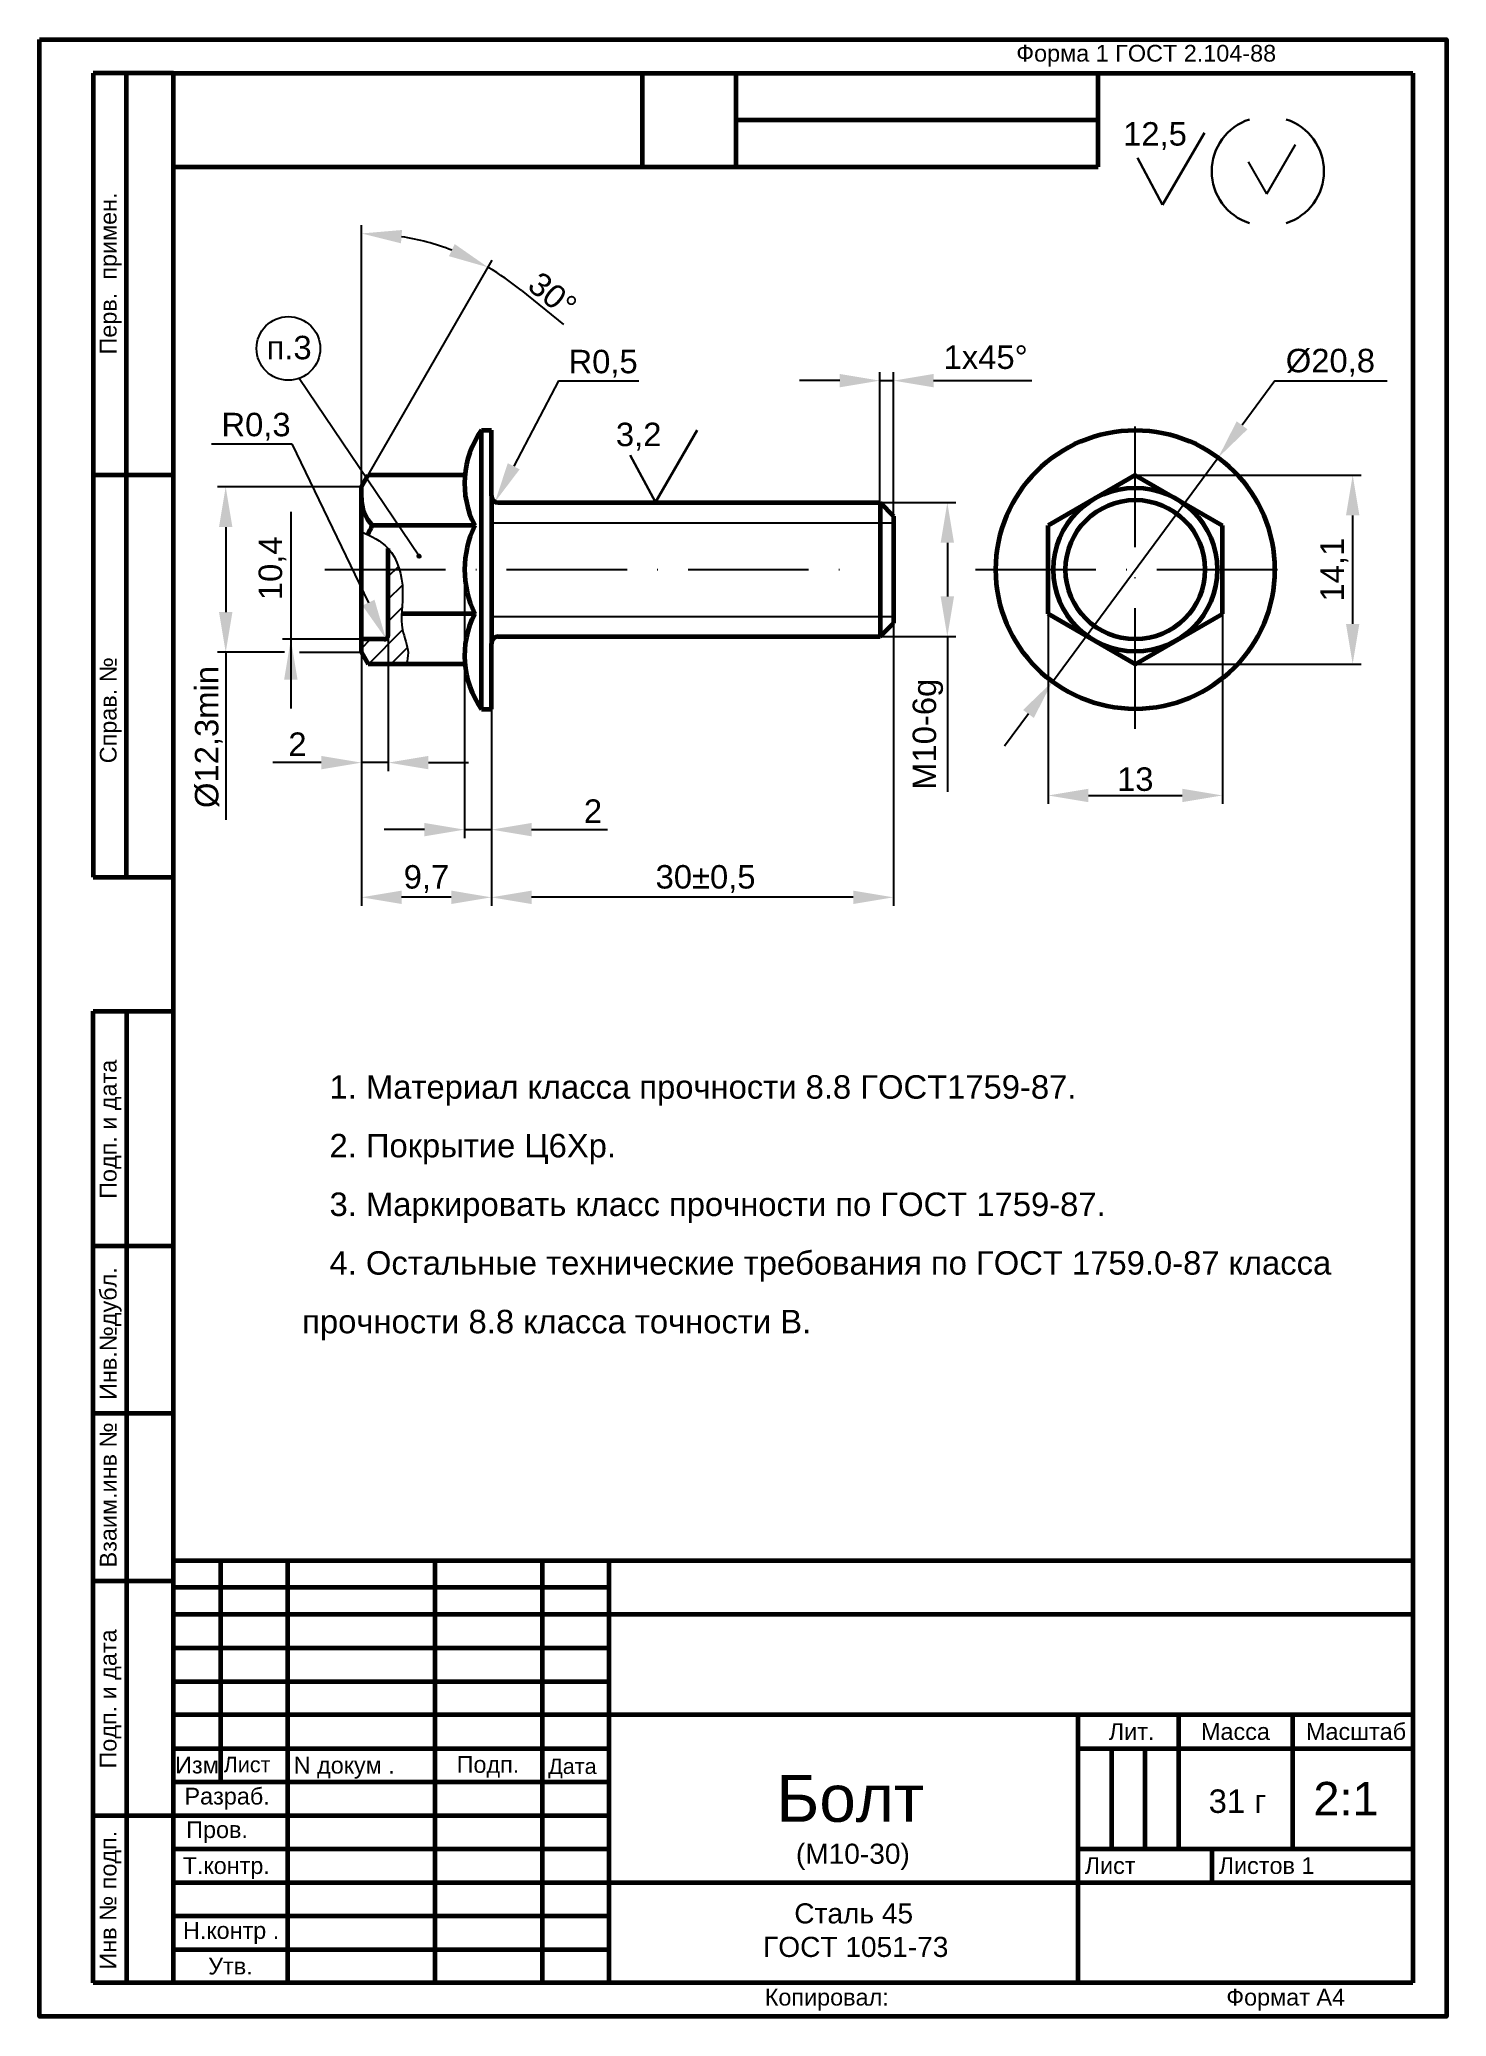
# Model space of a CAD drawing. Extents: x -1209 to -999, y 0 to 295.
import ezdxf

# ---------------------------------------------------------------- set-up
doc = ezdxf.new("R2010")
doc.units = 0
doc.linetypes.add('ACAD_ISO04W100', pattern=[30, 24, -3, 0, -3])
doc.linetypes.add('ACAD_ISO10W100', pattern=[18, 12, -3, 0, -3])
doc.layers.get('0').update_dxf_attribs({"linetype": 'CONTINUOUS'})
doc.layers.get('Defpoints').update_dxf_attribs({"linetype": 'CONTINUOUS'})
for name, color, linetype, lineweight in [('Осевуха', 210, 'ACAD_ISO10W100', 25), ('Основная', 41, 'CONTINUOUS', 60), ('Размерная', 91, 'CONTINUOUS', 25), ('текст', 50, 'CONTINUOUS', 25)]:
    doc.layers.add(name, color=color, linetype=linetype, lineweight=lineweight)
doc.styles.get("Standard").update_dxf_attribs({"font": 'arial.ttf'})
doc.dimstyles.new('ISO-25_WS', dxfattribs={"dimtxt": 3.5, "dimasz": 6, "dimexe": 1.25, "dimexo": 0.01, "dimtad": 1, "dimdec": 4, "dimdsep": 46, "dimtxsty": 'STANDARD', "dimcen": 6, "dimadec": 0, "dimazin": 0, "dimtfac": 1, "dimtdec": 4, "dimtmove": 0, "dimatfit": 3, "dimfxl": 1, "dimtolj": 1, "dimtzin": 0, "dimarcsym": 0})

# ---------------------------------------------------------------- blocks, each defined once
blk = doc.blocks.new('*D105')
at = {"layer": 'Defpoints', "color": 0, "linetype": 'Continuous', "transparency": 16777216}
for p in [(-1093.35, 225.9), (-1093.35, 205.9), (-1073.3, 205.9)]:
    blk.add_point(p, dxfattribs=at)
at = {"layer": 'Размерная', "color": 0, "linetype": 'Continuous', "lineweight": -2, "transparency": 16777216}
for p, q in [((-1093.34, 225.9), (-1072.05, 225.9)), ((-1073.3, 219.9), (-1073.3, 211.9)), ((-1093.34, 205.9), (-1072.05, 205.9)), ((-1073.3, 205.9), (-1073.3, 182.76))]:
    blk.add_line(p, q, dxfattribs=at)
at = {"layer": 'Размерная', "color": 0, "linetype": 'Continuous', "transparency": 16777216}
for points in [[(-1074.3, 219.9), (-1072.3, 219.9), (-1073.3, 225.9)], [(-1074.3, 211.9), (-1072.3, 211.9), (-1073.3, 205.9)]]:
    blk.add_solid(points, dxfattribs=at)
at = {"layer": 'Размерная', "color": 0, "linetype": 'Continuous', "transparency": 16777216, "insert": (-1076.2, 191.33), "char_height": 3.5, "attachment_point": 5, "rotation": 90}
blk.add_mtext('\\A1;M10-6g', dxfattribs=at)
blk = doc.blocks.new('*D96')
at = {"layer": 'Defpoints', "color": 0, "linetype": 'Continuous', "transparency": 16777216}
for p in [(-1083.36, 244.1), (-1083.36, 222.9), (-1081.35, 222.9)]:
    blk.add_point(p, dxfattribs=at)
at = {"layer": 'Размерная', "color": 0, "linetype": 'Continuous', "lineweight": -2, "transparency": 16777216}
for p, q in [((-1083.36, 222.91), (-1083.36, 245.35)), ((-1081.35, 222.91), (-1081.35, 245.35)), ((-1089.36, 244.1), (-1095.36, 244.1)), ((-1083.36, 244.1), (-1081.35, 244.1)), ((-1075.35, 244.1), (-1060.67, 244.1))]:
    blk.add_line(p, q, dxfattribs=at)
at = {"layer": 'Размерная', "color": 0, "linetype": 'Continuous', "transparency": 16777216}
for points in [[(-1089.36, 245.1), (-1089.36, 243.1), (-1083.36, 244.1)], [(-1075.35, 245.1), (-1075.35, 243.1), (-1081.35, 244.1)]]:
    blk.add_solid(points, dxfattribs=at)
blk = doc.blocks.new('*D99')
at = {"layer": 'Defpoints', "color": 0, "linetype": 'Continuous', "transparency": 16777216}
for p in [(-1140.81, 226.01), (-1140.35, 226.9)]:
    blk.add_point(p, dxfattribs=at)
at = {"layer": 'Размерная', "color": 0, "linetype": 'Continuous', "lineweight": -2, "transparency": 16777216}
blk.add_line((-1131.34, 244.06), (-1138.02, 231.33), dxfattribs=at)
at = {"layer": 'Размерная', "color": 0, "linetype": 'Continuous', "transparency": 16777216}
blk.add_solid([(-1138.91, 231.79), (-1137.14, 230.86), (-1140.81, 226.01)], dxfattribs=at)
blk = doc.blocks.new('*D97')
at = {"layer": 'Defpoints', "color": 0, "linetype": 'Continuous', "transparency": 16777216}
for p in [(-1157.35, 206.1), (-1157.09, 205.56)]:
    blk.add_point(p, dxfattribs=at)
at = {"layer": 'Размерная', "color": 0, "linetype": 'Continuous', "lineweight": -2, "transparency": 16777216}
blk.add_line((-1171.15, 234.66), (-1159.7, 210.96), dxfattribs=at)
at = {"layer": 'Размерная', "color": 0, "linetype": 'Continuous', "transparency": 16777216}
blk.add_solid([(-1158.8, 211.4), (-1160.6, 210.53), (-1157.09, 205.56)], dxfattribs=at)
blk = doc.blocks.new('*D98')
at = {"layer": 'Defpoints', "color": 0, "linetype": 'Continuous', "transparency": 16777216}
for p in [(-1154.18, 265.49), (-1160.75, 228.25), (-1160.75, 228.25), (-1159.74, 230), (-1160.75, 203.55)]:
    blk.add_point(p, dxfattribs=at)
at = {"layer": 'Размерная', "color": 0, "linetype": 'Continuous', "lineweight": -2, "transparency": 16777216}
for p, q in [((-1160.75, 228.26), (-1160.75, 267.31)), ((-1159.73, 230.01), (-1141.22, 262.08)), ((-1136.9, 257.59), (-1130.6, 252.48))]:
    blk.add_line(p, q, dxfattribs=at)
for start, end in [(69.101, 80.899), (50.899, 60)]:
    blk.add_arc((-1160.75, 228.25), 37.81, start, end, dxfattribs=at)
at = {"layer": 'Размерная', "color": 0, "linetype": 'Continuous', "transparency": 16777216}
for points in [[(-1154.85, 264.59), (-1154.69, 266.58), (-1160.75, 266.06)], [(-1146.83, 264.48), (-1147.69, 262.67), (-1141.84, 261)]]:
    blk.add_solid(points, dxfattribs=at)
at = {"layer": 'Размерная', "color": 0, "linetype": 'Continuous', "transparency": 16777216, "insert": (-1132.23, 256.91), "char_height": 3.5, "attachment_point": 5, "rotation": 320.899}
blk.add_mtext('\\A1;30°', dxfattribs=at)
blk = doc.blocks.new('*D103')
at = {"layer": 'Defpoints', "color": 0, "linetype": 'Continuous', "transparency": 16777216}
for p in [(-1160.75, 215.9), (-1156.75, 210.8), (-1156.75, 187.1)]:
    blk.add_point(p, dxfattribs=at)
at = {"layer": 'Размерная', "color": 0, "linetype": 'Continuous', "lineweight": -2, "transparency": 16777216}
for p, q in [((-1160.75, 215.89), (-1160.75, 185.85)), ((-1156.75, 210.79), (-1156.75, 185.85)), ((-1166.75, 187.1), (-1174, 187.1)), ((-1156.75, 187.1), (-1160.75, 187.1)), ((-1150.75, 187.1), (-1144.75, 187.1))]:
    blk.add_line(p, q, dxfattribs=at)
at = {"layer": 'Размерная', "color": 0, "linetype": 'Continuous', "transparency": 16777216}
for points in [[(-1166.75, 188.1), (-1166.75, 186.1), (-1160.75, 187.1)], [(-1150.75, 188.1), (-1150.75, 186.1), (-1156.75, 187.1)]]:
    blk.add_solid(points, dxfattribs=at)
blk = doc.blocks.new('*D101')
at = {"layer": 'Defpoints', "color": 0, "linetype": 'Continuous', "transparency": 16777216}
for p in [(-1145.35, 215.91), (-1141.35, 215.91), (-1141.35, 177.1)]:
    blk.add_point(p, dxfattribs=at)
at = {"layer": 'Размерная', "color": 0, "linetype": 'Continuous', "lineweight": -2, "transparency": 16777216}
for p, q in [((-1145.35, 215.9), (-1145.35, 175.85)), ((-1141.35, 215.9), (-1141.35, 175.85)), ((-1151.35, 177.1), (-1157.35, 177.1)), ((-1145.35, 177.1), (-1141.35, 177.1)), ((-1135.35, 177.1), (-1124.04, 177.1))]:
    blk.add_line(p, q, dxfattribs=at)
at = {"layer": 'Размерная', "color": 0, "linetype": 'Continuous', "transparency": 16777216}
for points in [[(-1151.35, 178.1), (-1151.35, 176.1), (-1145.35, 177.1)], [(-1135.35, 178.1), (-1135.35, 176.1), (-1141.35, 177.1)]]:
    blk.add_solid(points, dxfattribs=at)
at = {"layer": 'Размерная', "color": 0, "linetype": 'Continuous', "transparency": 16777216, "insert": (-1126.19, 179.86), "char_height": 3.5, "attachment_point": 5}
blk.add_mtext('\\A1;2', dxfattribs=at)
blk = doc.blocks.new('*D100')
at = {"layer": 'Defpoints', "color": 0, "linetype": 'Continuous', "transparency": 16777216}
for p in [(-1160.75, 203.55), (-1141.35, 195.1), (-1160.75, 167)]:
    blk.add_point(p, dxfattribs=at)
at = {"layer": 'Размерная', "color": 0, "linetype": 'Continuous', "lineweight": -2, "transparency": 16777216}
for p, q in [((-1160.75, 203.54), (-1160.75, 165.75)), ((-1141.35, 195.09), (-1141.35, 165.75)), ((-1147.35, 167), (-1154.75, 167))]:
    blk.add_line(p, q, dxfattribs=at)
at = {"layer": 'Размерная', "color": 0, "linetype": 'Continuous', "transparency": 16777216}
for points in [[(-1154.75, 168), (-1154.75, 166), (-1160.75, 167)], [(-1147.35, 168), (-1147.35, 166), (-1141.35, 167)]]:
    blk.add_solid(points, dxfattribs=at)
at = {"layer": 'Размерная', "color": 0, "linetype": 'Continuous', "transparency": 16777216, "insert": (-1151.05, 169.73), "char_height": 3.5, "attachment_point": 5}
blk.add_mtext('\\A1;9,7', dxfattribs=at)
blk = doc.blocks.new('*D102')
at = {"layer": 'Defpoints', "color": 0, "linetype": 'Continuous', "transparency": 16777216}
for p in [(-1160.74, 228.26), (-1181.01, 203.56), (-1172.21, 203.56)]:
    blk.add_point(p, dxfattribs=at)
at = {"layer": 'Размерная', "color": 0, "linetype": 'Continuous', "lineweight": -2, "transparency": 16777216}
for p, q in [((-1160.75, 228.26), (-1182.26, 228.26)), ((-1181.01, 222.26), (-1181.01, 209.56)), ((-1172.22, 203.56), (-1182.26, 203.56)), ((-1181.01, 203.56), (-1181.01, 178.58))]:
    blk.add_line(p, q, dxfattribs=at)
at = {"layer": 'Размерная', "color": 0, "linetype": 'Continuous', "transparency": 16777216}
for points in [[(-1182.01, 222.26), (-1180.01, 222.26), (-1181.01, 228.26)], [(-1182.01, 209.56), (-1180.01, 209.56), (-1181.01, 203.56)]]:
    blk.add_solid(points, dxfattribs=at)
blk = doc.blocks.new('*D104')
at = {"layer": 'Defpoints', "color": 0, "linetype": 'Continuous', "transparency": 16777216}
for p in [(-1081.35, 207.9), (-1141.35, 200.01), (-1141.35, 167)]:
    blk.add_point(p, dxfattribs=at)
at = {"layer": 'Размерная', "color": 0, "linetype": 'Continuous', "lineweight": -2, "transparency": 16777216}
for p, q in [((-1081.35, 207.89), (-1081.35, 165.75)), ((-1141.35, 200), (-1141.35, 165.75)), ((-1087.35, 167), (-1135.35, 167))]:
    blk.add_line(p, q, dxfattribs=at)
at = {"layer": 'Размерная', "color": 0, "linetype": 'Continuous', "transparency": 16777216}
for points in [[(-1135.35, 168), (-1135.35, 166), (-1141.35, 167)], [(-1087.35, 168), (-1087.35, 166), (-1081.35, 167)]]:
    blk.add_solid(points, dxfattribs=at)
blk = doc.blocks.new('*D106')
at = {"layer": 'Defpoints', "color": 0, "linetype": 'Continuous', "transparency": 16777216}
for p in [(-1032.87, 232.62), (-1057.62, 199.18)]:
    blk.add_point(p, dxfattribs=at)
at = {"layer": 'Размерная', "color": 0, "linetype": 'Continuous', "lineweight": -2, "transparency": 16777216}
for p, q in [((-1024.4, 244.06), (-1029.3, 237.44)), ((-1057.62, 199.18), (-1032.87, 232.62)), ((-1061.19, 194.36), (-1064.76, 189.54))]:
    blk.add_line(p, q, dxfattribs=at)
at = {"layer": 'Размерная', "color": 0, "linetype": 'Continuous', "transparency": 16777216}
for points in [[(-1030.11, 238.03), (-1028.5, 236.84), (-1032.87, 232.62)], [(-1062, 194.96), (-1060.39, 193.77), (-1057.62, 199.18)]]:
    blk.add_solid(points, dxfattribs=at)
blk = doc.blocks.new('*D107')
at = {"layer": 'Defpoints', "color": 0, "linetype": 'Continuous', "transparency": 16777216}
for p in [(-1045.25, 230), (-1012.8, 230), (-1045.25, 201.8)]:
    blk.add_point(p, dxfattribs=at)
at = {"layer": 'Размерная', "color": 0, "linetype": 'Continuous', "lineweight": -2, "transparency": 16777216}
for p, q in [((-1045.24, 230), (-1011.55, 230)), ((-1012.8, 207.8), (-1012.8, 224)), ((-1045.24, 201.8), (-1011.55, 201.8))]:
    blk.add_line(p, q, dxfattribs=at)
at = {"layer": 'Размерная', "color": 0, "linetype": 'Continuous', "transparency": 16777216}
for points in [[(-1013.8, 224), (-1011.8, 224), (-1012.8, 230)], [(-1013.8, 207.8), (-1011.8, 207.8), (-1012.8, 201.8)]]:
    blk.add_solid(points, dxfattribs=at)
at = {"layer": 'Размерная', "color": 0, "linetype": 'Continuous', "transparency": 16777216, "insert": (-1015.53, 215.9), "char_height": 3.5, "attachment_point": 5, "rotation": 90}
blk.add_mtext('\\A1;14,1', dxfattribs=at)
blk = doc.blocks.new('*D108')
at = {"layer": 'Defpoints', "color": 0, "linetype": 'Continuous', "transparency": 16777216}
for p in [(-1032.25, 209.31), (-1058.25, 199.2), (-1032.25, 182.2)]:
    blk.add_point(p, dxfattribs=at)
at = {"layer": 'Размерная', "color": 0, "linetype": 'Continuous', "lineweight": -2, "transparency": 16777216}
for p, q in [((-1032.25, 209.3), (-1032.25, 180.95)), ((-1058.25, 199.19), (-1058.25, 180.95)), ((-1052.25, 182.2), (-1038.25, 182.2))]:
    blk.add_line(p, q, dxfattribs=at)
at = {"layer": 'Размерная', "color": 0, "linetype": 'Continuous', "transparency": 16777216}
for points in [[(-1052.25, 183.2), (-1052.25, 181.2), (-1058.25, 182.2)], [(-1038.25, 183.2), (-1038.25, 181.2), (-1032.25, 182.2)]]:
    blk.add_solid(points, dxfattribs=at)
at = {"layer": 'Размерная', "color": 0, "linetype": 'Continuous', "transparency": 16777216, "insert": (-1045.25, 184.61), "char_height": 3.5, "attachment_point": 5}
blk.add_mtext('\\A1;13', dxfattribs=at)
blk = doc.blocks.new('frame')
at = {"color": 7, "lineweight": 60}
blk.add_lwpolyline([(-1208.8, 620.2), (-998.8, 620.2), (-998.8, 325.2), (-1208.8, 325.2)], close=True, dxfattribs=at)

msp = doc.modelspace()

# ---------------------------------------------------------------- hatches: boundary and pattern name
at = {"layer": 'текст', "linetype": 'Continuous'}
h = msp.add_hatch(dxfattribs=at)
h.set_pattern_fill('ANSI31', scale=0.75, style=0)
h.set_pattern_definition([(45, (-947.3, 1e-13), (-1.683798, 1.683798), [])])
edge = h.paths.add_edge_path()
edge.add_line((-1157.3479, 205.5), (-1160.7479, 205.5))
edge.add_line((-1160.7479, 205.5), (-1160.7479, 203.55))
edge.add_line((-1160.7479, 203.55), (-1159.73753, 201.8))
edge.add_line((-1159.73753, 201.8), (-1154.05772, 201.8))
edge.add_spline(control_points=[(-1154.05772, 201.8), (-1153.88634, 202.36545), (-1153.57165, 204.0551), (-1155.24322, 207.6433), (-1154.33825, 211.72141), (-1154.76901, 214.87003), (-1155.07071, 215.9)], knot_values=[4.60870445, 4.60870445, 4.60870445, 4.60870445, 5.489305843, 7.235730762, 10.135730762, 11.689299974, 11.689299974, 11.689299974, 11.689299974], degree=3, periodic=0)
edge.add_line((-1155.07071, 215.9), (-1156.7479, 215.9))
edge.add_line((-1156.7479, 215.9), (-1156.7479, 206.1))
edge.add_arc((-1157.3479, 206.1), 0.6, -90, 0, ccw=False)
edge = h.paths.add_edge_path()
edge.add_line((-1156.7479, 215.9), (-1155.07071, 215.9))
edge.add_spline(control_points=[(-1155.07071, 215.9), (-1155.41844, 217.08714), (-1155.96734, 218.18343), (-1156.7479, 219.04332)], knot_values=[2.818072314, 2.818072314, 2.818072314, 2.818072314, 4.60870445, 4.60870445, 4.60870445, 4.60870445], degree=3, periodic=0)
edge.add_line((-1156.7479, 219.04332), (-1156.7479, 215.9))
msp.add_hatch(color=7, dxfattribs=at).paths.add_polyline_path([(-1151.90889, 217.9, 1), (-1152.40889, 217.9, 1)])

# ---------------------------------------------------------------- linework, layer by layer
at = {"color": 7, "lineweight": 60}
for p, q in [((-1200.8, 290), (-1200.8, 170)), ((-1188.8, 290), (-1200.8, 290)), ((-1195.8, 170), (-1195.8, 290)), ((-1188.8, 290), (-1003.8, 290)), ((-1188.8, 5), (-1188.8, 290)), ((-1118.8, 276), (-1118.8, 290)), ((-1104.8, 276), (-1104.8, 290)), ((-1050.8, 276), (-1050.8, 290)), ((-1003.8, 290), (-1003.8, 5)), ((-1104.8, 283), (-1050.8, 283)), ((-1188.8, 276), (-1118.8, 276)), ((-1118.8, 276), (-1104.8, 276)), ((-1104.8, 276), (-1050.8, 276)), ((-1188.8, 230), (-1200.8, 230)), ((-1200.8, 170), (-1188.8, 170)), ((-1200.8, 5), (-1200.8, 150)), ((-1200.8, 150), (-1188.8, 150)), ((-1195.8, 150), (-1195.8, 5)), ((-1200.8, 115), (-1188.8, 115)), ((-1200.8, 90), (-1188.8, 90)), ((-1003.8, 68), (-1188.8, 68)), ((-1181.8, 68), (-1181.8, 35)), ((-1171.8, 68), (-1171.8, 5)), ((-1149.8, 68), (-1149.8, 5)), ((-1133.8, 68), (-1133.8, 5)), ((-1123.8, 5), (-1123.8, 68)), ((-1200.8, 65), (-1188.8, 65)), ((-1123.8, 64), (-1188.8, 64)), ((-1003.8, 60), (-1188.8, 60)), ((-1188.8, 55), (-1123.8, 55)), ((-1188.8, 50), (-1123.8, 50)), ((-1003.8, 45), (-1188.8, 45)), ((-1053.8, 45), (-1053.8, 5)), ((-1038.8, 45), (-1038.8, 25)), ((-1021.8, 45), (-1021.8, 25)), ((-1188.8, 40), (-1123.8, 40)), ((-1053.8, 40), (-1003.8, 40)), ((-1048.8, 40), (-1048.8, 25)), ((-1043.8, 40), (-1043.8, 25)), ((-1188.8, 35), (-1123.8, 35)), ((-1200.8, 30), (-1123.8, 30)), ((-1188.8, 25), (-1123.8, 25)), ((-1053.8, 25), (-1003.8, 25)), ((-1033.8, 25), (-1033.8, 20)), ((-1188.8, 20), (-1003.8, 20)), ((-1188.8, 15), (-1123.8, 15)), ((-1188.8, 10), (-1123.8, 10)), ((-1188.8, 5), (-1200.8, 5)), ((-1003.8, 5), (-1188.8, 5))]:
    msp.add_line(p, q, dxfattribs=at)
at = {"layer": 'Осевуха', "color": 7, "ltscale": 1.5}
for p, q in [((-1045.2479, 192.1375), (-1045.2479, 239.6625)), ((-1166.2, 215.9), (-1087, 215.9)), ((-1069.11793, 215.9), (-1021.37786, 215.9))]:
    msp.add_line(p, q, dxfattribs=at)
at = {"layer": 'Осевуха', "color": 7, "linetype": 'Continuous'}
for p, q in [((-1141.3479, 222.9), (-1081.3479, 222.9)), ((-1141.3479, 208.9), (-1081.3479, 208.9))]:
    msp.add_line(p, q, dxfattribs=at)
at = {"layer": 'Основная', "color": 7, "linetype": 'Continuous'}
for p, q in [((-1142.8479, 195.1), (-1142.8479, 236.7)), ((-1142.8479, 236.7), (-1141.3479, 236.7)), ((-1141.3479, 226.9), (-1141.3479, 236.7)), ((-1160.7479, 228.25), (-1159.73753, 230)), ((-1160.7479, 203.55), (-1160.7479, 228.25)), ((-1145.31192, 230), (-1159.73753, 230)), ((-1045.2479, 230), (-1058.2479, 222.49445)), ((-1045.2479, 230), (-1032.2479, 222.49445)), ((-1141.3479, 226.9), (-1141.3479, 204.9)), ((-1140.3479, 225.9), (-1083.3579, 225.9)), ((-1083.3479, 225.9), (-1083.3479, 205.9)), ((-1083.3479, 225.9), (-1081.3479, 223.9)), ((-1143.8479, 222.49445), (-1159.1479, 222.49445)), ((-1081.3479, 223.9), (-1081.3479, 207.9)), ((-1058.2479, 209.30555), (-1058.2479, 222.49445)), ((-1032.2479, 209.30555), (-1032.2479, 222.49445)), ((-1156.7479, 206.1), (-1156.7479, 219.04332)), ((-1143.8479, 209.30555), (-1154.75357, 209.30555)), ((-1083.3479, 205.9), (-1081.3479, 207.9)), ((-1045.2479, 201.8), (-1058.2479, 209.30555)), ((-1045.2479, 201.8), (-1032.2479, 209.30555)), ((-1157.3479, 205.5), (-1160.75015, 205.5)), ((-1160.7479, 203.55), (-1159.73753, 201.8)), ((-1141.3479, 195.1), (-1141.3479, 204.9)), ((-1140.3479, 205.9), (-1083.3479, 205.9)), ((-1145.31192, 201.8), (-1159.73753, 201.8)), ((-1142.8479, 195.1), (-1141.3479, 195.1))]:
    msp.add_line(p, q, dxfattribs=at)
for radius in [20.8, 12.21945, 10.4]:
    msp.add_circle((-1045.2479, 215.9), radius, dxfattribs=at)
for centre, radius, start, end in [((-1131.6333, 228.77257), 13.73358, 144.7440959, 207.202516), ((-1154.66323, 226.6227), 6.09546, 180, 222.6303989), ((-1140.3479, 226.9), 1, 180, 270), ((-1146.3583, 215.9), 14.3896, 152.7239115, 158.8146882), ((-1130.10232, 215.9), 15.24558, 154.3706178, 205.6293773), ((-1131.6333, 203.02743), 13.73358, 152.797484, 215.2559041), ((-1157.3479, 206.1), 0.6, 270, 360), ((-1140.3479, 204.9), 1, 90, 180)]:
    msp.add_arc(centre, radius, start, end, dxfattribs=at)
at = {"layer": 'Размерная', "color": 7, "lineweight": 30}
for p, q in [((-1041.16248, 270.32376), (-1034.91248, 281.07376)), ((-1041.16248, 270.32376), (-1044.91248, 277.32376)), ((-1116.87038, 225.97376), (-1110.62038, 236.72376)), ((-1116.87038, 225.97376), (-1120.62038, 232.97376))]:
    msp.add_line(p, q, dxfattribs=at)
at = {"layer": 'Размерная', "color": 7, "linetype": 'Continuous'}
for p, q in [((-1025.59531, 272), (-1021.34531, 279.36122)), ((-1025.59531, 272), (-1028.34531, 276.76314)), ((-1152.15889, 217.9), (-1170.028, 244.43876)), ((-1131.34153, 244.06062), (-1119.3479, 244.06062)), ((-1024.4, 244.06062), (-1007.63581, 244.06062)), ((-1183.14363, 234.66062), (-1171.15, 234.66062)), ((-1171.29402, 224.5), (-1171.29402, 205.5)), ((-1058.2479, 209.30555), (-1058.2479, 199.2)), ((-1160.75015, 205.5), (-1172.54402, 205.5)), ((-1171.29402, 205.5), (-1171.29402, 195.2)), ((-1170, 203.56372), (-1160.7479, 203.56372))]:
    msp.add_line(p, q, dxfattribs=at)
at = {"layer": 'Размерная', "linetype": 'Continuous'}
msp.add_lwpolyline([(-1208.8, 295), (-998.8, 295), (-998.8, 0), (-1208.8, 0)], close=True, dxfattribs=at)
at = {"layer": 'Размерная', "color": 7, "linetype": 'Continuous'}
msp.add_circle((-1171.65889, 248.9), 4.75, dxfattribs=at)
at = {"layer": 'Размерная', "color": 7, "lineweight": 30}
for centre, start, end in [((-1025.71324, 275.33625), 107.9034043, 252.0965957), ((-1025.21173, 275.33625), 287.9034043, 72.0965957)]:
    msp.add_arc(centre, 8.12993, start, end, dxfattribs=at)
at = {"layer": 'Размерная', "color": 7, "linetype": 'Continuous'}
msp.add_open_spline([(-1160.7479, 221.54327), (-1159.29423, 220.92565), (-1155.77022, 219.21481), (-1154.0711, 212.92526), (-1155.24322, 207.6433), (-1153.57165, 204.0551), (-1153.88634, 202.36545), (-1154.05772, 201.8)], degree=3, knots=[0.413479482, 0.413479482, 0.413479482, 0.413479482, 2.778488798, 6.162273661, 9.062273661, 10.808698581, 11.689299974, 11.689299974, 11.689299974, 11.689299974], dxfattribs=at)
msp.add_solid([(-1170.29402, 199.5), (-1172.29402, 199.5), (-1171.29402, 205.5)], dxfattribs=at)
at = {"layer": 'текст', "color": 7, "linetype": 'Continuous'}
msp.add_circle((-1152.15889, 217.9), 0.25, dxfattribs=at)

# ---------------------------------------------------------------- block references
at = {"layer": 'Размерная', "linetype": 'Continuous'}
msp.add_blockref('frame', (0, -325.2), dxfattribs=at)

# ---------------------------------------------------------------- texts
at = {"color": 7, "lineweight": 25, "char_height": 2.5, "attachment_point": 1, "rotation": 90}
for s, insert, width in [('{\\fArial|b0|i0|c204|p34;Перв.  примен.}', (-1199.8, 248), 95), ('{\\fArial|b0|i0|c204|p34;Подп. и дата}', (-1199.8133, 37), 26), ('{\\fArial|b0|i0|c204|p34;Инв № подп.}', (-1199.8133, 7), 26)]:
    msp.add_mtext(s, dxfattribs=dict(at, insert=insert, width=width))
at = {"color": 7, "lineweight": 60, "insert": (-1199.8, 122), "char_height": 2.5, "width": 41, "attachment_point": 1, "rotation": 90}
msp.add_mtext('{\\fArial|b0|i0|c204|p34;Подп. и дата}', dxfattribs=at)
at = {"color": 7, "lineweight": 25}
for s, insert, char_height, width, attachment_point in [('{\\fArial|b0|i0|c204|p34;Лит.}', (-1045.8, 42.5), 2.5, 10, 5), ('{\\fArial|b0|i0|c204|p34;Масса}', (-1030.3, 42.5), 2.5, 13, 5), ('{\\fArial|b0|i0|c204|p34;Масштаб}', (-1012.3, 42.5), 2.5, 15, 5), ('{\\fArial|b0|i0|c204|p34;Изм}', (-1185.3, 37.5), 2.5, 5, 5), ('{\\fArial|b0|i0|c204|p34;Лист}', (-1181.3138, 38.74538), 2.3, 25, 1), ('{\\fArial|b0|i0|c204|p34;Болт}', (-1087.8, 32.5), 7, 42, 5), ('{\\fArial|b0|i0|c204|p34;Разраб.}', (-1180.8, 32.5), 2.5, 14, 5), ('{\\fArial|b0|i0|c204|p34;31 г}', (-1030, 32.1), 3.5, 42, 5), ('{\\fArial|b0|i0|c204|p34;2:1}', (-1013.8, 32.5), 5, 42, 5), ('{\\fArial|b0|i0|c204|p34;Пров.}', (-1182.3, 27.5), 2.5, 15, 5), ('{\\fArial|b0|i0|c204|p34;(М10-30)}', (-1095.9, 25.78193), 3, 18.7, 1), ('{\\fArial|b0|i0|c204|p34;Лист}', (-1052.8, 22.5), 2.5, 15, 4), ('{\\fArial|b0|i0|c204|p34;Листов 1}', (-1032.8, 22.5), 2.5, 15, 4), ('{\\fArial|b0|i0|c204|p34;    Сталь 45\\PГОСТ 1051-73}', (-1100.8, 16.88193), 3, 45, 1), ('{\\fArial|b0|i0|c204|p34;Утв.}', (-1180.3, 7.5), 2.5, 15, 5), ('{\\fArial|b0|i0|c204|p34;Копировал:}', (-1091.3, 2.5), 2.5, 23, 5), ('{\\fArial|b0|i0|c204|p34;Формат А4}', (-1022.8, 2.5), 2.5, 30, 5)]:
    msp.add_mtext(s, dxfattribs=dict(at, insert=insert, char_height=char_height, width=width, attachment_point=attachment_point))
at = {"color": 7, "char_height": 2.5}
for s, insert, width, attachment_point in [('{\\fArial|b0|i0|c204|p34;N докум .}', (-1170.86643, 38.74538), 20, 1), ('{\\fArial|b0|i0|c204|p34;Подп.}', (-1141.86643, 37.24538), 14, 5), ('{\\fArial|b0|i0|c204|p34;Т.контр.}', (-1180.92732, 22.13659), 15.9654, 5), ('{\\fArial|b0|i0|c204|p34;Н.контр .}', (-1187.39189, 14.08143), 17, 1)]:
    msp.add_mtext(s, dxfattribs=dict(at, insert=insert, width=width, attachment_point=attachment_point))
at = {"color": 7, "lineweight": 15, "insert": (-1132.86912, 38.48439), "char_height": 2.3, "width": 8, "attachment_point": 1}
msp.add_mtext('{\\fArial|b0|i0|c204|p34;Дата}', dxfattribs=at)
at = {"layer": 'Основная', "color": 7, "linetype": 'ACAD_ISO04W100', "lineweight": 25, "insert": (-1063.0084, 294.20506), "char_height": 2.5, "width": 57, "attachment_point": 1}
msp.add_mtext('{\\fArial|b0|i0|c204|p34;Форма 1 ГОСТ 2.104-88}', dxfattribs=at)
at = {"layer": 'Основная', "color": 7, "linetype": 'ACAD_ISO04W100', "char_height": 2.5, "attachment_point": 1, "rotation": 90}
for s, insert, width in [('{\\fArial|b0|i0|c204|p34;Справ. №}', (-1199.8, 187), 20), ('{\\fArial|b0|i0|c204|p34;Инв.№дубл.}', (-1199.8, 92), 32)]:
    msp.add_mtext(s, dxfattribs=dict(at, insert=insert, width=width))
at = {"layer": 'Основная', "color": 7, "linetype": 'ACAD_ISO04W100', "lineweight": 25, "insert": (-1199.8, 67), "char_height": 2.5, "width": 23, "attachment_point": 1, "rotation": 90}
msp.add_mtext('{\\fArial|b0|i0|c204|p34;Взаим.инв №}', dxfattribs=at)
at = {"layer": 'Размерная', "color": 7, "linetype": 'Continuous', "char_height": 3.5, "attachment_point": 1}
for s, insert, width in [('{\\fArial|b0|i0|c204|p34;п.3}', (-1174.90889, 250.78938), 9.25), ('R0,5', (-1129.8479, 248.7), 21.75), ('1x45°', (-1073.8579, 249.35), 21.75), ('%%c{\\fArial|b0|i0|c204|p34;20},{\\fArial|b0|i0|c204|p34;8}', (-1022.78581, 248.84777), 21.75), ('R0,3', (-1181.65, 239.3), 21.75), ('{\\fArial|b0|i0|c204|p34;2}', (-1171.65888, 191.6), 8.35), ('{\\fArial|b0|i0|c204|p34;30}±{\\fArial|b0|i0|c204|p34;0,5}', (-1116.8479, 171.81), 21.75)]:
    msp.add_mtext(s, dxfattribs=dict(at, insert=insert, width=width))
at = {"layer": 'Размерная', "color": 7, "linetype": 'Continuous', "insert": (-1174.02236, 216.1), "char_height": 3.5, "attachment_point": 5, "rotation": 90}
msp.add_mtext('10,4', dxfattribs=at)
at = {"layer": 'Размерная', "color": 7, "linetype": 'Continuous', "insert": (-1185.60888, 180.32555), "char_height": 3.5, "width": 26.5744477, "attachment_point": 1, "rotation": 90}
msp.add_mtext('{\\fArial|b0|i0|c204|p34;%%c}12{\\fArial|b0|i0|c204|p34;,}3min', dxfattribs=at)
at = {"layer": 'текст', "color": 7, "char_height": 3.5, "width": 19.6124836, "attachment_point": 1}
for s, insert in [('1{\\fArial|b0|i0|c204|p34;2},{\\fArial|b0|i0|c204|p34;5}', (-1047.06248, 282.67376)), ('{\\fArial|b0|i0|c204|p34;3},{\\fArial|b0|i0|c204|p34;2}', (-1122.77038, 237.82376))]:
    msp.add_mtext(s, dxfattribs=dict(at, insert=insert))
at = {"layer": 'текст', "color": 7, "lineweight": 30, "insert": (-1170.95, 140.45), "char_height": 3.5, "width": 161.9, "attachment_point": 1, "line_spacing_factor": 1.5}
msp.add_mtext('{\\fArial|b0|i0|c204|p34;    }1. {\\fArial|b0|i0|c204|p34;Материал класса прочности 8.8 ГОСТ1759-87.\\P    2. Покрытие Ц6Хр.\\P    3. Маркировать класс прочности по ГОСТ 1759-87.\\P    4. Остальные технические требования по ГОСТ 1759.0-87 класса\\P прочности 8.8 класса точности В.}', dxfattribs=at)

# ---------------------------------------------------------------- dimensions: what is measured, and where the dimension line sits
at = {"layer": 'Размерная', "color": 7, "linetype": 'Continuous'}
dim = msp.add_angular_dim_2l(base=(-1154.18176, 265.4884), line1=((-1160.7479, 228.25), (-1159.73753, 230)), line2=((-1160.7479, 203.55), (-1160.7479, 228.25)), dimstyle='ISO-25_WS', dxfattribs=at)
dim.commit()
dim.dimension.update_dxf_attribs({"geometry": '*D98', "text_midpoint": (-1132.22939, 256.90815)})
for base, p1, p2, picture, middle in [((-1083.3579, 244.1), (-1081.3479, 222.9), (-1083.3579, 222.9), '*D96', (-1061.3, 244.1)), ((-1156.7479, 187.1), (-1160.7479, 215.9), (-1156.7479, 210.8), '*D103', (-1173.3729, 187.1))]:
    dim = msp.add_linear_dim(base=base, p1=p1, p2=p2, text=' ', dimstyle='ISO-25_WS', dxfattribs=at)
    dim.commit()
    dim.dimension.update_dxf_attribs({"geometry": picture, "text_midpoint": middle, "dimtype": 160})
for center, mpoint, picture, middle in [((-1140.3479, 226.9), (-1140.81261, 226.01454), '*D99', (-1131.34153, 244.06062)), ((-1157.3479, 206.1), (-1157.08683, 205.55977), '*D97', (-1171.15, 234.66062))]:
    dim = msp.add_radius_dim(center=center, mpoint=mpoint, text=' ', dimstyle='ISO-25_WS', override={"dimtmove": 1}, dxfattribs=at)
    dim.commit()
    dim.dimension.update_dxf_attribs({"geometry": picture, "text_midpoint": middle, "dimtype": 164})
dim = msp.add_diameter_dim_2p(p1=(-1057.6241, 199.18265), p2=(-1032.8717, 232.61735), text=' ', dimstyle='ISO-25_WS', dxfattribs=at)
dim.commit()
dim.dimension.update_dxf_attribs({"geometry": '*D106', "text_midpoint": (-1024.4, 244.06062), "dimtype": 163})
for base, p1, p2, text, picture, middle in [((-1181.00888, 203.56372), (-1160.73995, 228.26377), (-1172.20888, 203.56372), ' ', '*D102', (-1181.00888, 179.2)), ((-1073.3, 205.9), (-1093.3479, 225.9), (-1093.3479, 205.9), 'M10-6g', '*D105', (-1073.3, 191.33076))]:
    dim = msp.add_linear_dim(base=base, p1=p1, p2=p2, angle=90, text=text, dimstyle='ISO-25_WS', dxfattribs=at)
    dim.commit()
    dim.dimension.update_dxf_attribs({"geometry": picture, "text_midpoint": middle, "dimtype": 160})
dim = msp.add_linear_dim(base=(-1012.8, 230), p1=(-1045.2479, 201.8), p2=(-1045.2479, 230), angle=90, text='14,1', dimstyle='ISO-25_WS', dxfattribs=at)
dim.commit()
dim.dimension.update_dxf_attribs({"geometry": '*D107', "text_midpoint": (-1015.52834, 215.9)})
dim = msp.add_linear_dim(base=(-1141.3479, 177.1), p1=(-1145.3479, 215.91), p2=(-1141.3479, 215.91), text='2', dimstyle='ISO-25_WS', override={"dimgap": 1}, dxfattribs=at)
dim.commit()
dim.dimension.update_dxf_attribs({"geometry": '*D101', "text_midpoint": (-1126.19442, 177.1), "dimtype": 160})
for base, p1, p2, text, picture, middle in [((-1141.3479, 167), (-1081.3479, 207.9), (-1141.3479, 200.01), ' ', '*D104', (-1111.3479, 167)), ((-1032.2479, 182.2), (-1058.2479, 199.2), (-1032.2479, 209.30555), '13', '*D108', (-1045.2479, 184.6132)), ((-1160.7479, 167), (-1141.3479, 195.1), (-1160.7479, 203.55), '9,7', '*D100', (-1151.0479, 169.72834))]:
    dim = msp.add_linear_dim(base=base, p1=p1, p2=p2, text=text, dimstyle='ISO-25_WS', dxfattribs=at)
    dim.commit()
    dim.dimension.update_dxf_attribs({"geometry": picture, "text_midpoint": middle})

doc.saveas('drawing.dxf')
